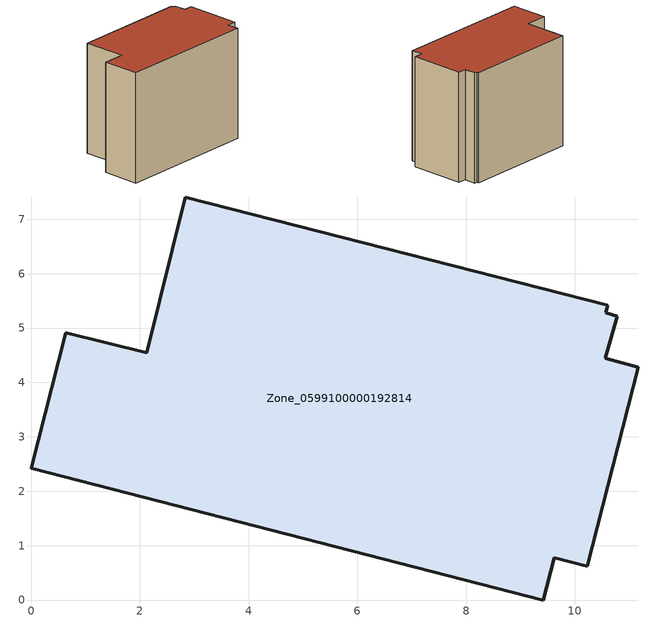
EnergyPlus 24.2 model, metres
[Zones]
Zone_0599100000192814
 floor ground (C_G): 9.42,0 0,2.42 0.64,4.92 2.13,4.55 2.84,7.41 10.61,5.42 10.57,5.28 10.78,5.22 10.56,4.44 11.17,4.28 10.23,0.62 9.62,0.78 z0
 wall outside (C_F): 10.56,4.44 10.78,5.22 10.57,5.28 10.61,5.42 2.84,7.41 2.13,4.55 0.64,4.92 0,2.42 9.42,0 9.62,0.78 10.23,0.62 11.17,4.28 10.56,4.44 z0:7.68
 roof outside (C_R): 10.23,0.62 11.17,4.28 10.56,4.44 10.78,5.22 10.57,5.28 10.61,5.42 2.84,7.41 2.13,4.55 0.64,4.92 0,2.42 9.42,0 9.62,0.78 z7.68
[BUILDING]
Pand.0599100000192814: North Axis=0; Terrain=City; Loads Convergence Tolerance Value=0.04; Temperature Convergence Tolerance Value=0.4; Solar Distribution=FullExterior; Maximum Number of Warmup Days=25; Minimum Number of Warmup Days=1
[Site:Location]
Rotterdam.The.Hague.AP_ZH_NLD Design_Conditions: Latitude=51.96; Longitude=4.45; Time Zone=1; Elevation=-4.5
[SITE:GROUNDTEMPERATURE:BUILDINGSURFACE]
18, 18, 18, 18, 18, 18, 18, 18, 18, 18, 18, 18
[MATERIAL] Thermal Absorptance=0.9; Solar Absorptance=0.7; Visible Absorptance=0.7
Name | Roughness | Thickness | Conductivity | Density | Specific Heat
G.TC.1946 | MediumSmooth | 0.15 | 1 | 540 | 1210
F.TC.1946 | Rough | 0.3 | 0.857143 | 1920 | 840
R.TC.1946 | MediumRough | 0.2 | 0.909091 | 1500 | 1000
[CONSTRUCTION]
C_G: G.TC.1946
C_F: F.TC.1946
C_R: R.TC.1946
[ZONE]
Zone_0599100000192814: Type=1; Multiplier=1; Ceiling Height=Autocalculate; Volume=Autocalculate; Floor Area=autocalculate; Part of Total Floor Area=Yes
[ZONEINFILTRATION:DESIGNFLOWRATE]
Infil_Zone_0599100000192814: Zone or ZoneList or Space or SpaceList=Zone_0599100000192814; Schedule=AlwaysOn; Design Flow Rate Calculation Method=Flow/Area; Flow Rate per Floor Area=0.003; Constant Term Coefficient=1; Temperature Term Coefficient=0; Velocity Term Coefficient=0; Velocity Squared Term Coefficient=0
[HVACTEMPLATE:ZONE:IDEALLOADSAIRSYSTEM]
Zone_0599100000192814: Maximum Heating Supply Air Temperature=50; Minimum Cooling Supply Air Temperature=13; Maximum Heating Supply Air Humidity Ratio=0.0156; Minimum Cooling Supply Air Humidity Ratio=0.0077; Heating Limit=NoLimit; Cooling Limit=NoLimit; Dehumidification Control Type=ConstantSensibleHeatRatio; Cooling Sensible Heat Ratio=0.7; Dehumidification Setpoint=60; Humidification Control Type=None; Humidification Setpoint=30; Outdoor Air Method=None; Outdoor Air Flow Rate per Person=0.00944; Outdoor Air Flow Rate per Zone Floor Area=0; Outdoor Air Flow Rate per Zone=0; Demand Controlled Ventilation Type=None; Outdoor Air Economizer Type=NoEconomizer; Heat Recovery Type=None; Sensible Heat Recovery Effectiveness=0.7; Latent Heat Recovery Effectiveness=0.65
[ZONECONTROL:THERMOSTAT]
ThermostatControl_Zone_0599100000192814: Zone or ZoneList=Zone_0599100000192814; Control Type Schedule=DualSetpointControlType; Control 1=Thermostat_Zone_0599100000192814; Temperature Difference Between Cutout And Setpoint=0
[THERMOSTATSETPOINT:DUALSETPOINT]
Thermostat_Zone_0599100000192814: Heating Setpoint Temperature Schedule=HeatingSetpoint_Zone_0599100000192814; Cooling Setpoint Temperature Schedule=CoolingSetpoint_Zone_0599100000192814
[SCHEDULE:COMPACT]
HeatingSetpoint_Zone_0599100000192814: Through: 12/31, For: AllDays, Until: 24:00, 21
CoolingSetpoint_Zone_0599100000192814: Through: 12/31, For: AllDays, Until: 24:00, 24
DualSetpointControlType: Through: 12/31, For: AllDays, Until: 24:00, 4
AlwaysOn: Through: 12/31, For: AllDays, Until: 24:00, 1
